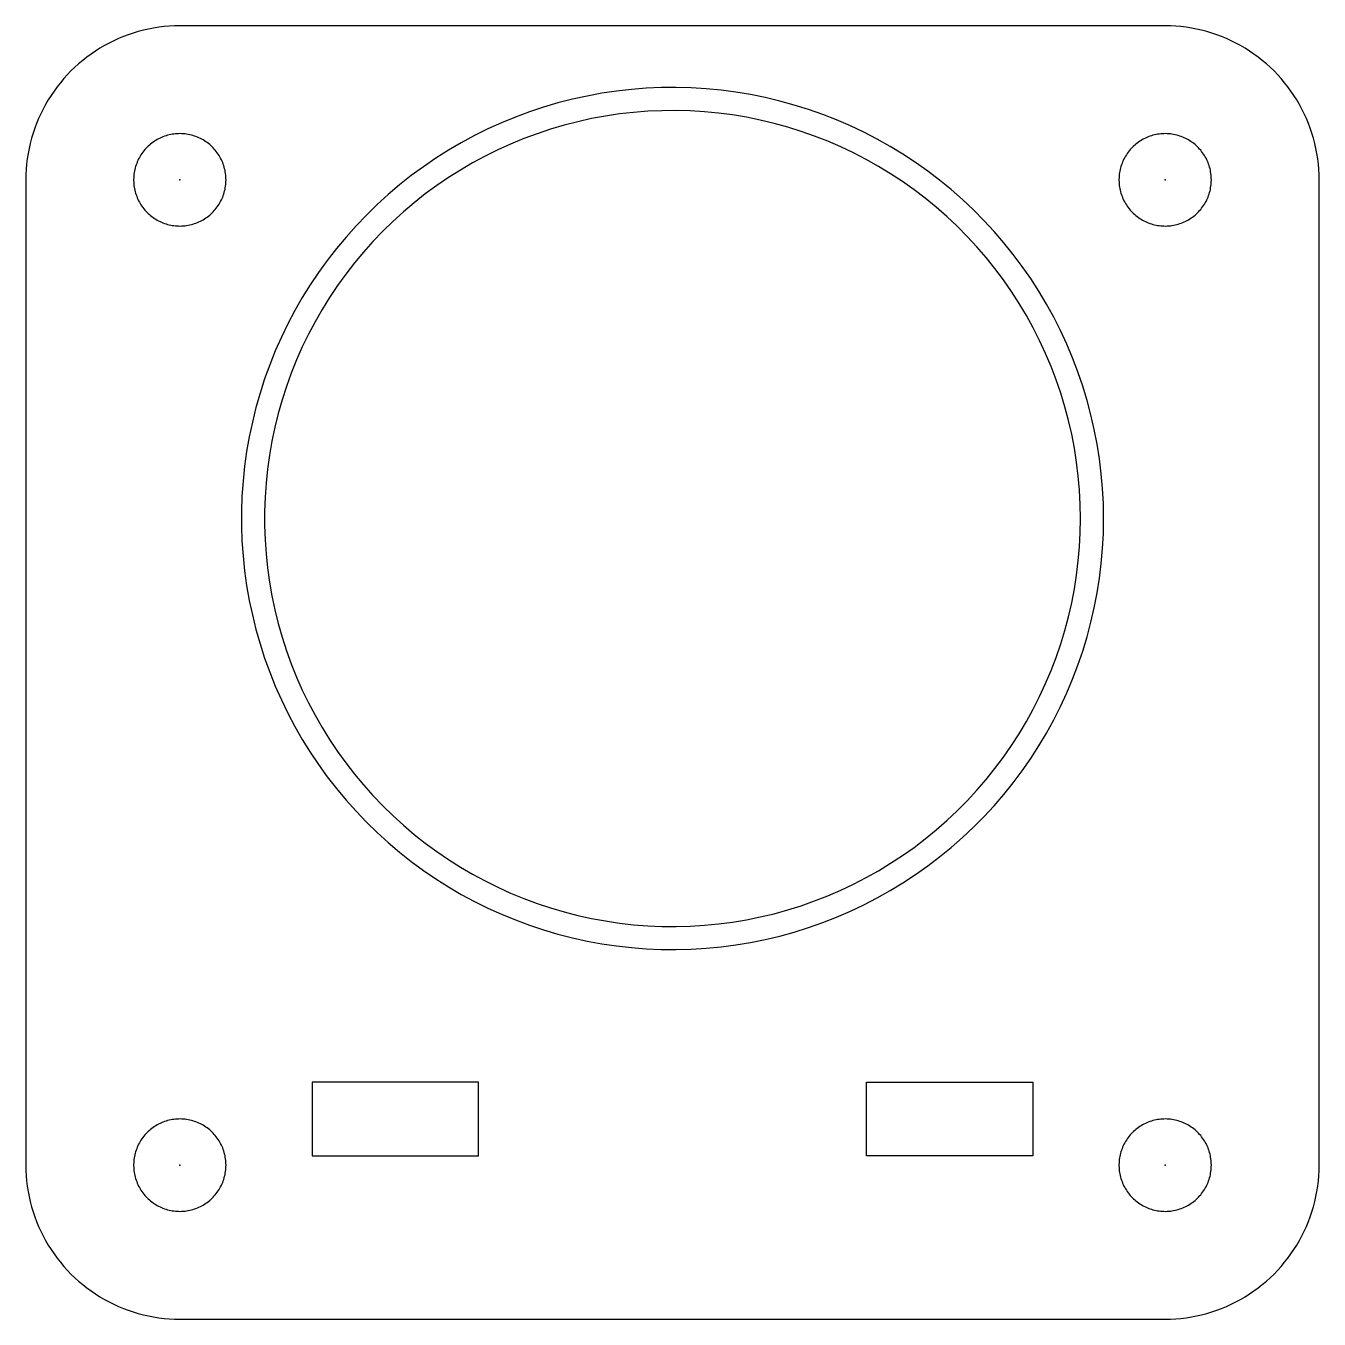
# Model space of a CAD drawing. Header units: millimetres. Extents: x -21 to 21, y 0 to 42.
import ezdxf

# ---------------------------------------------------------------- set-up
doc = ezdxf.new("R2010")
doc.units = ezdxf.units.MM
doc.layers.add('Default', color=1, linetype='Continuous', true_color=0xff0000)

msp = doc.modelspace()

# ---------------------------------------------------------------- linework, layer by layer
at = {"layer": 'Default'}
for p, q in [((-17.992, 41.586), (-18.147, 41.515)), ((-17.834, 41.651), (-17.992, 41.586)), ((-17.674, 41.711), (-17.834, 41.651)), ((-17.513, 41.766), (-17.674, 41.711)), ((-17.349, 41.815), (-17.513, 41.766)), ((-17.184, 41.858), (-17.349, 41.815)), ((-17.017, 41.895), (-17.184, 41.858)), ((-16.85, 41.927), (-17.017, 41.895)), ((-16.681, 41.953), (-16.85, 41.927)), ((-16.511, 41.974), (-16.681, 41.953)), ((-16.341, 41.988), (-16.511, 41.974)), ((-16.171, 41.997), (-16.341, 41.988)), ((-16, 42), (-16.171, 41.997)), ((16, 42), (-16, 42)), ((16.171, 41.997), (16, 42)), ((16.341, 41.988), (16.171, 41.997)), ((16.511, 41.974), (16.341, 41.988)), ((16.681, 41.953), (16.511, 41.974)), ((16.85, 41.927), (16.681, 41.953)), ((17.017, 41.895), (16.85, 41.927)), ((17.184, 41.858), (17.017, 41.895)), ((17.349, 41.815), (17.184, 41.858)), ((17.513, 41.766), (17.349, 41.815)), ((17.674, 41.711), (17.513, 41.766)), ((17.834, 41.651), (17.674, 41.711)), ((17.992, 41.586), (17.834, 41.651)), ((18.147, 41.515), (17.992, 41.586)), ((-18.742, 41.181), (-18.883, 41.085)), ((-18.598, 41.272), (-18.742, 41.181)), ((-18.451, 41.358), (-18.598, 41.272)), ((-18.3, 41.439), (-18.451, 41.358)), ((-18.147, 41.515), (-18.3, 41.439)), ((18.3, 41.439), (18.147, 41.515)), ((18.451, 41.358), (18.3, 41.439)), ((18.598, 41.272), (18.451, 41.358)), ((18.742, 41.181), (18.598, 41.272)), ((18.883, 41.085), (18.742, 41.181)), ((-19.286, 40.769), (-19.413, 40.654)), ((-19.155, 40.879), (-19.286, 40.769)), ((-19.021, 40.984), (-19.155, 40.879)), ((-18.883, 41.085), (-19.021, 40.984)), ((19.021, 40.984), (18.883, 41.085)), ((19.155, 40.879), (19.021, 40.984)), ((19.286, 40.769), (19.155, 40.879)), ((19.413, 40.654), (19.286, 40.769)), ((-19.654, 40.413), (-19.769, 40.286)), ((-19.536, 40.536), (-19.654, 40.413)), ((-19.413, 40.654), (-19.536, 40.536)), ((19.536, 40.536), (19.413, 40.654)), ((19.654, 40.413), (19.536, 40.536)), ((19.769, 40.286), (19.654, 40.413)), ((-19.984, 40.021), (-20.085, 39.883)), ((-19.879, 40.155), (-19.984, 40.021)), ((-19.769, 40.286), (-19.879, 40.155)), ((-1.334, 39.936), (-1.817, 39.882)), ((-0.85, 39.974), (-1.334, 39.936)), ((-0.364, 39.995), (-0.85, 39.974)), ((0.121, 39.999), (-0.364, 39.995)), ((0.607, 39.987), (0.121, 39.999)), ((1.092, 39.957), (0.607, 39.987)), ((1.576, 39.911), (1.092, 39.957)), ((2.058, 39.848), (1.576, 39.911)), ((19.879, 40.155), (19.769, 40.286)), ((19.984, 40.021), (19.879, 40.155)), ((20.085, 39.883), (19.984, 40.021)), ((-20.272, 39.598), (-20.358, 39.451)), ((-20.181, 39.742), (-20.272, 39.598)), ((-20.085, 39.883), (-20.181, 39.742)), ((-3.721, 39.496), (-4.187, 39.359)), ((-3.251, 39.617), (-3.721, 39.496)), ((-2.776, 39.722), (-3.251, 39.617)), ((-2.298, 39.81), (-2.776, 39.722)), ((-1.817, 39.882), (-2.298, 39.81)), ((2.537, 39.768), (2.058, 39.848)), ((3.014, 39.672), (2.537, 39.768)), ((3.486, 39.559), (3.014, 39.672)), ((3.955, 39.43), (3.486, 39.559)), ((20.181, 39.742), (20.085, 39.883)), ((20.272, 39.598), (20.181, 39.742)), ((20.358, 39.451), (20.272, 39.598)), ((-20.515, 39.147), (-20.586, 38.992)), ((-20.439, 39.3), (-20.515, 39.147)), ((-20.358, 39.451), (-20.439, 39.3)), ((-4.648, 39.206), (-5.104, 39.036)), ((-4.187, 39.359), (-4.648, 39.206)), ((-2.175, 39.07), (-2.627, 38.987)), ((-1.72, 39.138), (-2.175, 39.07)), ((-1.263, 39.19), (-1.72, 39.138)), ((-0.804, 39.226), (-1.263, 39.19)), ((-0.345, 39.246), (-0.804, 39.226)), ((0.115, 39.25), (-0.345, 39.246)), ((0.575, 39.238), (0.115, 39.25)), ((1.034, 39.21), (0.575, 39.238)), ((1.492, 39.166), (1.034, 39.21)), ((1.948, 39.106), (1.492, 39.166)), ((2.401, 39.031), (1.948, 39.106)), ((4.419, 39.284), (3.955, 39.43)), ((4.877, 39.123), (4.419, 39.284)), ((5.329, 38.946), (4.877, 39.123)), ((20.439, 39.3), (20.358, 39.451)), ((20.515, 39.147), (20.439, 39.3)), ((20.586, 38.992), (20.515, 39.147)), ((-20.711, 38.674), (-20.766, 38.513)), ((-20.651, 38.834), (-20.711, 38.674)), ((-20.586, 38.992), (-20.651, 38.834)), ((-5.996, 38.651), (-6.432, 38.435)), ((-5.553, 38.851), (-5.996, 38.651)), ((-5.104, 39.036), (-5.553, 38.851)), ((-3.963, 38.643), (-4.399, 38.498)), ((-3.522, 38.773), (-3.963, 38.643)), ((-3.076, 38.888), (-3.522, 38.773)), ((-2.627, 38.987), (-3.076, 38.888)), ((2.852, 38.939), (2.401, 39.031)), ((3.3, 38.833), (2.852, 38.939)), ((3.743, 38.71), (3.3, 38.833)), ((4.182, 38.573), (3.743, 38.71)), ((5.776, 38.753), (5.329, 38.946)), ((6.215, 38.545), (5.776, 38.753)), ((20.651, 38.834), (20.586, 38.992)), ((20.711, 38.674), (20.651, 38.834)), ((20.766, 38.513), (20.711, 38.674)), ((-20.815, 38.349), (-20.858, 38.184)), ((-20.766, 38.513), (-20.815, 38.349)), ((-16.867, 38.224), (-16.909, 38.193)), ((-16.824, 38.253), (-16.867, 38.224)), ((-16.78, 38.281), (-16.824, 38.253)), ((-16.735, 38.308), (-16.78, 38.281)), ((-16.689, 38.332), (-16.735, 38.308)), ((-16.642, 38.355), (-16.689, 38.332)), ((-16.595, 38.377), (-16.642, 38.355)), ((-16.547, 38.397), (-16.595, 38.377)), ((-16.498, 38.415), (-16.547, 38.397)), ((-16.449, 38.431), (-16.498, 38.415)), ((-16.399, 38.446), (-16.449, 38.431)), ((-16.348, 38.459), (-16.399, 38.446)), ((-16.297, 38.47), (-16.348, 38.459)), ((-16.246, 38.48), (-16.297, 38.47)), ((-16.195, 38.487), (-16.246, 38.48)), ((-16.143, 38.493), (-16.195, 38.487)), ((-16.091, 38.497), (-16.143, 38.493)), ((-16.039, 38.499), (-16.091, 38.497)), ((-15.987, 38.5), (-16.039, 38.499)), ((-15.935, 38.499), (-15.987, 38.5)), ((-15.883, 38.495), (-15.935, 38.499)), ((-15.831, 38.49), (-15.883, 38.495)), ((-15.78, 38.484), (-15.831, 38.49)), ((-15.728, 38.475), (-15.78, 38.484)), ((-15.677, 38.465), (-15.728, 38.475)), ((-15.626, 38.453), (-15.677, 38.465)), ((-15.576, 38.439), (-15.626, 38.453)), ((-15.527, 38.423), (-15.576, 38.439)), ((-15.477, 38.406), (-15.527, 38.423)), ((-15.429, 38.387), (-15.477, 38.406)), ((-15.381, 38.366), (-15.429, 38.387)), ((-15.334, 38.344), (-15.381, 38.366)), ((-15.288, 38.32), (-15.334, 38.344)), ((-15.242, 38.295), (-15.288, 38.32)), ((-15.198, 38.268), (-15.242, 38.295)), ((-15.155, 38.239), (-15.198, 38.268)), ((-15.112, 38.209), (-15.155, 38.239)), ((-6.432, 38.435), (-6.859, 38.205)), ((-4.831, 38.338), (-5.256, 38.163)), ((-4.399, 38.498), (-4.831, 38.338)), ((4.616, 38.42), (4.182, 38.573)), ((5.044, 38.252), (4.616, 38.42)), ((5.466, 38.07), (5.044, 38.252)), ((6.646, 38.322), (6.215, 38.545)), ((7.07, 38.084), (6.646, 38.322)), ((15.133, 38.224), (15.091, 38.193)), ((15.176, 38.253), (15.133, 38.224)), ((15.22, 38.281), (15.176, 38.253)), ((15.265, 38.308), (15.22, 38.281)), ((15.311, 38.332), (15.265, 38.308)), ((15.358, 38.355), (15.311, 38.332)), ((15.405, 38.377), (15.358, 38.355)), ((15.453, 38.397), (15.405, 38.377)), ((15.502, 38.415), (15.453, 38.397)), ((15.551, 38.431), (15.502, 38.415)), ((15.601, 38.446), (15.551, 38.431)), ((15.652, 38.459), (15.601, 38.446)), ((15.703, 38.47), (15.652, 38.459)), ((15.754, 38.48), (15.703, 38.47)), ((15.805, 38.487), (15.754, 38.48)), ((15.857, 38.493), (15.805, 38.487)), ((15.909, 38.497), (15.857, 38.493)), ((15.961, 38.499), (15.909, 38.497)), ((16.013, 38.5), (15.961, 38.499)), ((16.065, 38.499), (16.013, 38.5)), ((16.117, 38.495), (16.065, 38.499)), ((16.169, 38.49), (16.117, 38.495)), ((16.22, 38.484), (16.169, 38.49)), ((16.272, 38.475), (16.22, 38.484)), ((16.323, 38.465), (16.272, 38.475)), ((16.374, 38.453), (16.323, 38.465)), ((16.424, 38.439), (16.374, 38.453)), ((16.473, 38.423), (16.424, 38.439)), ((16.523, 38.406), (16.473, 38.423)), ((16.571, 38.387), (16.523, 38.406)), ((16.619, 38.366), (16.571, 38.387)), ((16.666, 38.344), (16.619, 38.366)), ((16.712, 38.32), (16.666, 38.344)), ((16.758, 38.295), (16.712, 38.32)), ((16.802, 38.268), (16.758, 38.295)), ((16.845, 38.239), (16.802, 38.268)), ((16.888, 38.209), (16.845, 38.239)), ((20.815, 38.349), (20.766, 38.513)), ((20.858, 38.184), (20.815, 38.349)), ((-20.927, 37.85), (-20.953, 37.681)), ((-20.895, 38.017), (-20.927, 37.85)), ((-20.858, 38.184), (-20.895, 38.017)), ((-17.261, 37.813), (-17.288, 37.769)), ((-17.232, 37.856), (-17.261, 37.813)), ((-17.201, 37.898), (-17.232, 37.856)), ((-17.169, 37.94), (-17.201, 37.898)), ((-17.136, 37.98), (-17.169, 37.94)), ((-17.101, 38.018), (-17.136, 37.98)), ((-17.065, 38.056), (-17.101, 38.018)), ((-17.028, 38.092), (-17.065, 38.056)), ((-16.989, 38.127), (-17.028, 38.092)), ((-16.95, 38.161), (-16.989, 38.127)), ((-16.909, 38.193), (-16.95, 38.161)), ((-15.071, 38.177), (-15.112, 38.209)), ((-15.03, 38.144), (-15.071, 38.177)), ((-14.991, 38.11), (-15.03, 38.144)), ((-14.953, 38.074), (-14.991, 38.11)), ((-14.917, 38.037), (-14.953, 38.074)), ((-14.881, 37.999), (-14.917, 38.037)), ((-14.847, 37.96), (-14.881, 37.999)), ((-14.815, 37.919), (-14.847, 37.96)), ((-14.783, 37.877), (-14.815, 37.919)), ((-14.754, 37.835), (-14.783, 37.877)), ((-14.725, 37.791), (-14.754, 37.835)), ((-7.279, 37.959), (-7.689, 37.699)), ((-6.859, 38.205), (-7.279, 37.959)), ((-5.675, 37.973), (-6.087, 37.769)), ((-5.256, 38.163), (-5.675, 37.973)), ((5.882, 37.873), (5.466, 38.07)), ((6.29, 37.662), (5.882, 37.873)), ((7.485, 37.831), (7.07, 38.084)), ((7.891, 37.564), (7.485, 37.831)), ((14.739, 37.813), (14.712, 37.769)), ((14.768, 37.856), (14.739, 37.813)), ((14.799, 37.898), (14.768, 37.856)), ((14.831, 37.94), (14.799, 37.898)), ((14.864, 37.98), (14.831, 37.94)), ((14.899, 38.018), (14.864, 37.98)), ((14.935, 38.056), (14.899, 38.018)), ((14.972, 38.092), (14.935, 38.056)), ((15.011, 38.127), (14.972, 38.092)), ((15.05, 38.161), (15.011, 38.127)), ((15.091, 38.193), (15.05, 38.161)), ((16.929, 38.177), (16.888, 38.209)), ((16.97, 38.144), (16.929, 38.177)), ((17.009, 38.11), (16.97, 38.144)), ((17.047, 38.074), (17.009, 38.11)), ((17.083, 38.037), (17.047, 38.074)), ((17.119, 37.999), (17.083, 38.037)), ((17.153, 37.96), (17.119, 37.999)), ((17.185, 37.919), (17.153, 37.96)), ((17.217, 37.877), (17.185, 37.919)), ((17.246, 37.835), (17.217, 37.877)), ((17.275, 37.791), (17.246, 37.835)), ((20.895, 38.017), (20.858, 38.184)), ((20.927, 37.85), (20.895, 38.017)), ((20.953, 37.681), (20.927, 37.85)), ((-20.974, 37.511), (-20.988, 37.341)), ((-20.953, 37.681), (-20.974, 37.511)), ((-17.449, 37.386), (-17.462, 37.336)), ((-17.435, 37.436), (-17.449, 37.386)), ((-17.419, 37.486), (-17.435, 37.436)), ((-17.401, 37.535), (-17.419, 37.486)), ((-17.382, 37.583), (-17.401, 37.535)), ((-17.361, 37.631), (-17.382, 37.583)), ((-17.338, 37.678), (-17.361, 37.631)), ((-17.314, 37.724), (-17.338, 37.678)), ((-17.288, 37.769), (-17.314, 37.724)), ((-14.699, 37.746), (-14.725, 37.791)), ((-14.674, 37.701), (-14.699, 37.746)), ((-14.65, 37.654), (-14.674, 37.701)), ((-14.628, 37.607), (-14.65, 37.654)), ((-14.608, 37.559), (-14.628, 37.607)), ((-14.589, 37.51), (-14.608, 37.559)), ((-14.573, 37.461), (-14.589, 37.51)), ((-14.557, 37.411), (-14.573, 37.461)), ((-14.544, 37.361), (-14.557, 37.411)), ((-8.091, 37.425), (-8.482, 37.138)), ((-7.689, 37.699), (-8.091, 37.425)), ((-6.492, 37.551), (-6.889, 37.318)), ((-6.087, 37.769), (-6.492, 37.551)), ((6.691, 37.436), (6.29, 37.662)), ((7.084, 37.197), (6.691, 37.436)), ((8.288, 37.283), (7.891, 37.564)), ((14.551, 37.386), (14.538, 37.336)), ((14.565, 37.436), (14.551, 37.386)), ((14.581, 37.486), (14.565, 37.436)), ((14.599, 37.535), (14.581, 37.486)), ((14.618, 37.583), (14.599, 37.535)), ((14.639, 37.631), (14.618, 37.583)), ((14.662, 37.678), (14.639, 37.631)), ((14.686, 37.724), (14.662, 37.678)), ((14.712, 37.769), (14.686, 37.724)), ((17.301, 37.746), (17.275, 37.791)), ((17.326, 37.701), (17.301, 37.746)), ((17.35, 37.654), (17.326, 37.701)), ((17.372, 37.607), (17.35, 37.654)), ((17.392, 37.559), (17.372, 37.607)), ((17.411, 37.51), (17.392, 37.559)), ((17.427, 37.461), (17.411, 37.51)), ((17.443, 37.411), (17.427, 37.461)), ((17.456, 37.361), (17.443, 37.411)), ((20.974, 37.511), (20.953, 37.681)), ((20.988, 37.341), (20.974, 37.511)), ((-20.997, 37.171), (-21, 37)), ((-21, 37), (-21, 5)), ((-20.988, 37.341), (-20.997, 37.171)), ((-17.498, 37.078), (-17.5, 37.026)), ((-17.5, 37.026), (-17.5, 36.974)), ((-17.5, 36.974), (-17.498, 36.922)), ((-17.494, 37.13), (-17.498, 37.078)), ((-17.489, 37.182), (-17.494, 37.13)), ((-17.482, 37.233), (-17.489, 37.182)), ((-17.473, 37.285), (-17.482, 37.233)), ((-17.462, 37.336), (-17.473, 37.285)), ((-14.532, 37.31), (-14.544, 37.361)), ((-14.523, 37.259), (-14.532, 37.31)), ((-14.514, 37.208), (-14.523, 37.259)), ((-14.508, 37.156), (-14.514, 37.208)), ((-14.504, 37.104), (-14.508, 37.156)), ((-14.501, 37.052), (-14.504, 37.104)), ((-14.5, 37), (-14.501, 37.052)), ((-14.501, 36.948), (-14.5, 37)), ((-8.482, 37.138), (-8.864, 36.837)), ((-7.277, 37.073), (-7.657, 36.813)), ((-6.889, 37.318), (-7.277, 37.073)), ((7.469, 36.945), (7.084, 37.197)), ((8.674, 36.989), (8.288, 37.283)), ((9.051, 36.681), (8.674, 36.989)), ((14.502, 37.078), (14.5, 37.026)), ((14.5, 37.026), (14.5, 36.974)), ((14.5, 36.974), (14.502, 36.922)), ((14.506, 37.13), (14.502, 37.078)), ((14.511, 37.182), (14.506, 37.13)), ((14.518, 37.233), (14.511, 37.182)), ((14.527, 37.285), (14.518, 37.233)), ((14.538, 37.336), (14.527, 37.285)), ((17.468, 37.31), (17.456, 37.361)), ((17.477, 37.259), (17.468, 37.31)), ((17.486, 37.208), (17.477, 37.259)), ((17.492, 37.156), (17.486, 37.208)), ((17.496, 37.104), (17.492, 37.156)), ((17.499, 37.052), (17.496, 37.104)), ((17.5, 37), (17.499, 37.052)), ((17.499, 36.948), (17.5, 37)), ((20.997, 37.171), (20.988, 37.341)), ((21, 37), (20.997, 37.171)), ((21, 5), (21, 37)), ((-17.498, 36.922), (-17.494, 36.87)), ((-17.494, 36.87), (-17.489, 36.818)), ((-17.489, 36.818), (-17.482, 36.767)), ((-17.482, 36.767), (-17.473, 36.715)), ((-17.473, 36.715), (-17.462, 36.664)), ((-17.462, 36.664), (-17.449, 36.614)), ((-17.449, 36.614), (-17.435, 36.564)), ((-17.435, 36.564), (-17.419, 36.514)), ((-14.573, 36.539), (-14.557, 36.589)), ((-14.557, 36.589), (-14.544, 36.639)), ((-14.544, 36.639), (-14.532, 36.69)), ((-14.532, 36.69), (-14.523, 36.741)), ((-14.523, 36.741), (-14.514, 36.792)), ((-14.514, 36.792), (-14.508, 36.844)), ((-14.508, 36.844), (-14.504, 36.896)), ((-14.504, 36.896), (-14.501, 36.948)), ((-8.864, 36.837), (-9.235, 36.522)), ((-8.028, 36.541), (-8.389, 36.256)), ((-7.657, 36.813), (-8.028, 36.541)), ((7.844, 36.679), (7.469, 36.945)), ((8.21, 36.4), (7.844, 36.679)), ((9.416, 36.361), (9.051, 36.681)), ((14.502, 36.922), (14.506, 36.87)), ((14.506, 36.87), (14.511, 36.818)), ((14.511, 36.818), (14.518, 36.767)), ((14.518, 36.767), (14.527, 36.715)), ((14.527, 36.715), (14.538, 36.664)), ((14.538, 36.664), (14.551, 36.614)), ((14.551, 36.614), (14.565, 36.564)), ((14.565, 36.564), (14.581, 36.514)), ((17.427, 36.539), (17.443, 36.589)), ((17.443, 36.589), (17.456, 36.639)), ((17.456, 36.639), (17.468, 36.69)), ((17.468, 36.69), (17.477, 36.741)), ((17.477, 36.741), (17.486, 36.792)), ((17.486, 36.792), (17.492, 36.844)), ((17.492, 36.844), (17.496, 36.896)), ((17.496, 36.896), (17.499, 36.948)), ((-17.419, 36.514), (-17.401, 36.465)), ((-17.401, 36.465), (-17.382, 36.417)), ((-17.382, 36.417), (-17.361, 36.369)), ((-17.361, 36.369), (-17.338, 36.322)), ((-17.338, 36.322), (-17.314, 36.276)), ((-17.314, 36.276), (-17.288, 36.231)), ((-17.288, 36.231), (-17.261, 36.187)), ((-17.261, 36.187), (-17.232, 36.144)), ((-17.232, 36.144), (-17.201, 36.102)), ((-14.815, 36.081), (-14.783, 36.123)), ((-14.783, 36.123), (-14.754, 36.165)), ((-14.754, 36.165), (-14.725, 36.209)), ((-14.725, 36.209), (-14.699, 36.254)), ((-14.699, 36.254), (-14.674, 36.299)), ((-14.674, 36.299), (-14.65, 36.346)), ((-14.65, 36.346), (-14.628, 36.393)), ((-14.628, 36.393), (-14.608, 36.441)), ((-14.608, 36.441), (-14.589, 36.49)), ((-14.589, 36.49), (-14.573, 36.539)), ((-9.594, 36.196), (-9.942, 35.856)), ((-9.235, 36.522), (-9.594, 36.196)), ((-8.389, 36.256), (-8.74, 35.959)), ((8.566, 36.109), (8.21, 36.4)), ((9.77, 36.028), (9.416, 36.361)), ((14.581, 36.514), (14.599, 36.465)), ((14.599, 36.465), (14.618, 36.417)), ((14.618, 36.417), (14.639, 36.369)), ((14.639, 36.369), (14.662, 36.322)), ((14.662, 36.322), (14.686, 36.276)), ((14.686, 36.276), (14.712, 36.231)), ((14.712, 36.231), (14.739, 36.187)), ((14.739, 36.187), (14.768, 36.144)), ((14.768, 36.144), (14.799, 36.102)), ((17.185, 36.081), (17.217, 36.123)), ((17.217, 36.123), (17.246, 36.165)), ((17.246, 36.165), (17.275, 36.209)), ((17.275, 36.209), (17.301, 36.254)), ((17.301, 36.254), (17.326, 36.299)), ((17.326, 36.299), (17.35, 36.346)), ((17.35, 36.346), (17.372, 36.393)), ((17.372, 36.393), (17.392, 36.441)), ((17.392, 36.441), (17.411, 36.49)), ((17.411, 36.49), (17.427, 36.539)), ((-17.201, 36.102), (-17.169, 36.06)), ((-17.169, 36.06), (-17.136, 36.02)), ((-17.136, 36.02), (-17.101, 35.982)), ((-17.101, 35.982), (-17.065, 35.944)), ((-17.065, 35.944), (-17.028, 35.908)), ((-17.028, 35.908), (-16.989, 35.873)), ((-16.989, 35.873), (-16.95, 35.839)), ((-16.95, 35.839), (-16.909, 35.807)), ((-16.909, 35.807), (-16.867, 35.776)), ((-16.867, 35.776), (-16.824, 35.747)), ((-16.824, 35.747), (-16.78, 35.719)), ((-16.78, 35.719), (-16.735, 35.692)), ((-15.288, 35.68), (-15.242, 35.705)), ((-15.242, 35.705), (-15.198, 35.732)), ((-15.198, 35.732), (-15.155, 35.761)), ((-15.155, 35.761), (-15.112, 35.791)), ((-15.112, 35.791), (-15.071, 35.823)), ((-15.071, 35.823), (-15.03, 35.856)), ((-15.03, 35.856), (-14.991, 35.89)), ((-14.991, 35.89), (-14.953, 35.926)), ((-14.953, 35.926), (-14.917, 35.963)), ((-14.917, 35.963), (-14.881, 36.001)), ((-14.881, 36.001), (-14.847, 36.04)), ((-14.847, 36.04), (-14.815, 36.081)), ((-9.942, 35.856), (-10.278, 35.505)), ((-8.74, 35.959), (-9.08, 35.649)), ((8.911, 35.806), (8.566, 36.109)), ((9.246, 35.49), (8.911, 35.806)), ((10.112, 35.682), (9.77, 36.028)), ((14.799, 36.102), (14.831, 36.06)), ((14.831, 36.06), (14.864, 36.02)), ((14.864, 36.02), (14.899, 35.982)), ((14.899, 35.982), (14.935, 35.944)), ((14.935, 35.944), (14.972, 35.908)), ((14.972, 35.908), (15.011, 35.873)), ((15.011, 35.873), (15.05, 35.839)), ((15.05, 35.839), (15.091, 35.807)), ((15.091, 35.807), (15.133, 35.776)), ((15.133, 35.776), (15.176, 35.747)), ((15.176, 35.747), (15.22, 35.719)), ((15.22, 35.719), (15.265, 35.692)), ((16.712, 35.68), (16.758, 35.705)), ((16.758, 35.705), (16.802, 35.732)), ((16.802, 35.732), (16.845, 35.761)), ((16.845, 35.761), (16.888, 35.791)), ((16.888, 35.791), (16.929, 35.823)), ((16.929, 35.823), (16.97, 35.856)), ((16.97, 35.856), (17.009, 35.89)), ((17.009, 35.89), (17.047, 35.926)), ((17.047, 35.926), (17.083, 35.963)), ((17.083, 35.963), (17.119, 36.001)), ((17.119, 36.001), (17.153, 36.04)), ((17.153, 36.04), (17.185, 36.081)), ((-16.735, 35.692), (-16.689, 35.668)), ((-16.689, 35.668), (-16.642, 35.645)), ((-16.642, 35.645), (-16.595, 35.623)), ((-16.595, 35.623), (-16.547, 35.603)), ((-16.547, 35.603), (-16.498, 35.585)), ((-16.498, 35.585), (-16.449, 35.569)), ((-16.449, 35.569), (-16.399, 35.554)), ((-16.399, 35.554), (-16.348, 35.541)), ((-16.348, 35.541), (-16.297, 35.53)), ((-16.297, 35.53), (-16.246, 35.52)), ((-16.246, 35.52), (-16.195, 35.513)), ((-16.195, 35.513), (-16.143, 35.507)), ((-16.143, 35.507), (-16.091, 35.503)), ((-16.091, 35.503), (-16.039, 35.501)), ((-16.039, 35.501), (-15.987, 35.5)), ((-15.987, 35.5), (-15.935, 35.501)), ((-15.935, 35.501), (-15.883, 35.505)), ((-15.883, 35.505), (-15.831, 35.51)), ((-15.831, 35.51), (-15.78, 35.516)), ((-15.78, 35.516), (-15.728, 35.525)), ((-15.728, 35.525), (-15.677, 35.535)), ((-15.677, 35.535), (-15.626, 35.547)), ((-15.626, 35.547), (-15.576, 35.561)), ((-15.576, 35.561), (-15.527, 35.577)), ((-15.527, 35.577), (-15.477, 35.594)), ((-15.477, 35.594), (-15.429, 35.613)), ((-15.429, 35.613), (-15.381, 35.634)), ((-15.381, 35.634), (-15.334, 35.656)), ((-15.334, 35.656), (-15.288, 35.68)), ((-10.278, 35.505), (-10.602, 35.143)), ((-9.41, 35.328), (-9.728, 34.996)), ((-9.08, 35.649), (-9.41, 35.328)), ((9.57, 35.164), (9.246, 35.49)), ((10.442, 35.326), (10.112, 35.682)), ((10.759, 34.958), (10.442, 35.326)), ((15.265, 35.692), (15.311, 35.668)), ((15.311, 35.668), (15.358, 35.645)), ((15.358, 35.645), (15.405, 35.623)), ((15.405, 35.623), (15.453, 35.603)), ((15.453, 35.603), (15.502, 35.585)), ((15.502, 35.585), (15.551, 35.569)), ((15.551, 35.569), (15.601, 35.554)), ((15.601, 35.554), (15.652, 35.541)), ((15.652, 35.541), (15.703, 35.53)), ((15.703, 35.53), (15.754, 35.52)), ((15.754, 35.52), (15.805, 35.513)), ((15.805, 35.513), (15.857, 35.507)), ((15.857, 35.507), (15.909, 35.503)), ((15.909, 35.503), (15.961, 35.501)), ((15.961, 35.501), (16.013, 35.5)), ((16.013, 35.5), (16.065, 35.501)), ((16.065, 35.501), (16.117, 35.505)), ((16.117, 35.505), (16.169, 35.51)), ((16.169, 35.51), (16.22, 35.516)), ((16.22, 35.516), (16.272, 35.525)), ((16.272, 35.525), (16.323, 35.535)), ((16.323, 35.535), (16.374, 35.547)), ((16.374, 35.547), (16.424, 35.561)), ((16.424, 35.561), (16.473, 35.577)), ((16.473, 35.577), (16.523, 35.594)), ((16.523, 35.594), (16.571, 35.613)), ((16.571, 35.613), (16.619, 35.634)), ((16.619, 35.634), (16.666, 35.656)), ((16.666, 35.656), (16.712, 35.68)), ((-10.602, 35.143), (-10.913, 34.77)), ((-9.728, 34.996), (-10.034, 34.653)), ((9.882, 34.826), (9.57, 35.164)), ((11.064, 34.579), (10.759, 34.958)), ((-10.913, 34.77), (-11.211, 34.385)), ((-10.034, 34.653), (-10.328, 34.3)), ((10.183, 34.478), (9.882, 34.826)), ((10.471, 34.119), (10.183, 34.478)), ((11.355, 34.19), (11.064, 34.579)), ((-11.211, 34.385), (-11.495, 33.991)), ((-10.328, 34.3), (-10.61, 33.936)), ((10.746, 33.751), (10.471, 34.119)), ((11.632, 33.791), (11.355, 34.19)), ((-11.495, 33.991), (-11.766, 33.588)), ((-10.61, 33.936), (-10.879, 33.563)), ((11.009, 33.373), (10.746, 33.751)), ((11.896, 33.382), (11.632, 33.791)), ((-11.766, 33.588), (-12.022, 33.175)), ((-11.135, 33.181), (-11.378, 32.79)), ((-10.879, 33.563), (-11.135, 33.181)), ((11.258, 32.987), (11.009, 33.373)), ((12.145, 32.965), (11.896, 33.382)), ((-12.022, 33.175), (-12.264, 32.753)), ((-11.378, 32.79), (-11.607, 32.391)), ((11.494, 32.592), (11.258, 32.987)), ((12.379, 32.539), (12.145, 32.965)), ((-12.264, 32.753), (-12.491, 32.323)), ((-11.607, 32.391), (-11.821, 31.985)), ((11.716, 32.189), (11.494, 32.592)), ((12.598, 32.106), (12.379, 32.539)), ((-12.491, 32.323), (-12.703, 31.886)), ((-11.821, 31.985), (-12.022, 31.571)), ((11.924, 31.779), (11.716, 32.189)), ((12.803, 31.665), (12.598, 32.106)), ((-12.703, 31.886), (-12.899, 31.442)), ((-12.022, 31.571), (-12.208, 31.15)), ((12.117, 31.361), (11.924, 31.779)), ((12.992, 31.217), (12.803, 31.665)), ((-12.899, 31.442), (-13.08, 30.991)), ((-12.208, 31.15), (-12.38, 30.723)), ((12.296, 30.937), (12.117, 31.361)), ((13.165, 30.763), (12.992, 31.217)), ((-13.08, 30.991), (-13.246, 30.534)), ((-12.38, 30.723), (-12.536, 30.291)), ((12.46, 30.508), (12.296, 30.937)), ((13.322, 30.303), (13.165, 30.763)), ((-13.246, 30.534), (-13.395, 30.071)), ((-12.536, 30.291), (-12.677, 29.853)), ((12.609, 30.073), (12.46, 30.508)), ((13.464, 29.838), (13.322, 30.303)), ((-13.395, 30.071), (-13.528, 29.604)), ((-12.677, 29.853), (-12.803, 29.411)), ((12.742, 29.633), (12.609, 30.073)), ((13.589, 29.369), (13.464, 29.838)), ((-13.528, 29.604), (-13.645, 29.132)), ((-12.803, 29.411), (-12.914, 28.964)), ((12.861, 29.188), (12.742, 29.633)), ((-13.645, 29.132), (-13.746, 28.657)), ((12.964, 28.74), (12.861, 29.188)), ((13.697, 28.895), (13.589, 29.369)), ((-13.746, 28.657), (-13.83, 28.178)), ((-12.914, 28.964), (-13.009, 28.514)), ((13.051, 28.288), (12.964, 28.74)), ((13.79, 28.418), (13.697, 28.895)), ((-13.83, 28.178), (-13.897, 27.697)), ((-13.009, 28.514), (-13.089, 28.061)), ((13.122, 27.834), (13.051, 28.288)), ((13.865, 27.938), (13.79, 28.418)), ((-13.089, 28.061), (-13.152, 27.606)), ((13.178, 27.377), (13.122, 27.834)), ((13.924, 27.455), (13.865, 27.938)), ((-13.897, 27.697), (-13.947, 27.213)), ((-13.152, 27.606), (-13.2, 27.148)), ((13.218, 26.919), (13.178, 27.377)), ((13.966, 26.971), (13.924, 27.455)), ((-13.947, 27.213), (-13.981, 26.729)), ((-13.2, 27.148), (-13.232, 26.69)), ((13.242, 26.46), (13.218, 26.919)), ((13.992, 26.486), (13.966, 26.971)), ((-13.981, 26.729), (-13.998, 26.243)), ((-13.232, 26.69), (-13.248, 26.23)), ((14, 26), (13.992, 26.486)), ((-13.998, 26.243), (-13.998, 25.757)), ((-13.248, 26.23), (-13.248, 25.77)), ((13.25, 26), (13.242, 26.46)), ((-13.998, 25.757), (-13.981, 25.271)), ((-13.248, 25.77), (-13.232, 25.31)), ((13.242, 25.54), (13.25, 26)), ((13.992, 25.514), (14, 26)), ((-13.981, 25.271), (-13.947, 24.787)), ((-13.232, 25.31), (-13.2, 24.852)), ((13.218, 25.081), (13.242, 25.54)), ((13.966, 25.029), (13.992, 25.514)), ((-13.947, 24.787), (-13.897, 24.303)), ((-13.2, 24.852), (-13.152, 24.394)), ((13.178, 24.623), (13.218, 25.081)), ((13.924, 24.545), (13.966, 25.029)), ((-13.152, 24.394), (-13.089, 23.939)), ((13.122, 24.166), (13.178, 24.623)), ((13.865, 24.062), (13.924, 24.545)), ((-13.897, 24.303), (-13.83, 23.822)), ((13.051, 23.712), (13.122, 24.166)), ((13.79, 23.582), (13.865, 24.062)), ((-13.83, 23.822), (-13.746, 23.343)), ((-13.089, 23.939), (-13.009, 23.486)), ((12.964, 23.26), (13.051, 23.712)), ((13.697, 23.105), (13.79, 23.582)), ((-13.746, 23.343), (-13.645, 22.868)), ((-13.009, 23.486), (-12.914, 23.036)), ((12.861, 22.812), (12.964, 23.26)), ((13.589, 22.631), (13.697, 23.105)), ((-13.645, 22.868), (-13.528, 22.396)), ((-12.914, 23.036), (-12.803, 22.589)), ((12.742, 22.367), (12.861, 22.812)), ((-13.528, 22.396), (-13.395, 21.929)), ((-12.803, 22.589), (-12.677, 22.147)), ((12.609, 21.927), (12.742, 22.367)), ((13.464, 22.162), (13.589, 22.631)), ((-13.395, 21.929), (-13.246, 21.466)), ((-12.677, 22.147), (-12.536, 21.709)), ((12.46, 21.492), (12.609, 21.927)), ((13.322, 21.697), (13.464, 22.162)), ((-13.246, 21.466), (-13.08, 21.009)), ((-12.536, 21.709), (-12.38, 21.277)), ((12.296, 21.063), (12.46, 21.492)), ((13.165, 21.237), (13.322, 21.697)), ((-13.08, 21.009), (-12.899, 20.558)), ((-12.38, 21.277), (-12.208, 20.85)), ((12.117, 20.639), (12.296, 21.063)), ((12.992, 20.783), (13.165, 21.237)), ((-12.208, 20.85), (-12.022, 20.429)), ((11.924, 20.221), (12.117, 20.639)), ((12.803, 20.335), (12.992, 20.783)), ((-12.899, 20.558), (-12.703, 20.114)), ((-12.022, 20.429), (-11.821, 20.015)), ((11.716, 19.811), (11.924, 20.221)), ((12.598, 19.894), (12.803, 20.335)), ((-12.703, 20.114), (-12.491, 19.677)), ((-11.821, 20.015), (-11.607, 19.609)), ((11.494, 19.408), (11.716, 19.811)), ((12.379, 19.461), (12.598, 19.894)), ((-12.491, 19.677), (-12.264, 19.247)), ((-11.607, 19.609), (-11.378, 19.21)), ((11.258, 19.013), (11.494, 19.408)), ((12.145, 19.035), (12.379, 19.461)), ((-12.264, 19.247), (-12.022, 18.825)), ((-11.378, 19.21), (-11.135, 18.819)), ((11.009, 18.627), (11.258, 19.013)), ((11.896, 18.618), (12.145, 19.035)), ((-12.022, 18.825), (-11.766, 18.412)), ((-11.135, 18.819), (-10.879, 18.437)), ((10.746, 18.249), (11.009, 18.627)), ((11.632, 18.209), (11.896, 18.618)), ((-11.766, 18.412), (-11.495, 18.009)), ((-10.879, 18.437), (-10.61, 18.064)), ((-10.61, 18.064), (-10.328, 17.7)), ((10.471, 17.881), (10.746, 18.249)), ((11.355, 17.81), (11.632, 18.209)), ((-11.495, 18.009), (-11.211, 17.615)), ((-10.328, 17.7), (-10.034, 17.347)), ((10.183, 17.522), (10.471, 17.881)), ((11.064, 17.421), (11.355, 17.81)), ((-11.211, 17.615), (-10.913, 17.23)), ((-10.913, 17.23), (-10.602, 16.857)), ((-10.034, 17.347), (-9.728, 17.004)), ((9.882, 17.174), (10.183, 17.522)), ((10.759, 17.042), (11.064, 17.421)), ((-10.602, 16.857), (-10.278, 16.495)), ((-9.728, 17.004), (-9.41, 16.672)), ((9.246, 16.51), (9.57, 16.836)), ((9.57, 16.836), (9.882, 17.174)), ((10.442, 16.674), (10.759, 17.042)), ((-10.278, 16.495), (-9.942, 16.144)), ((-9.41, 16.672), (-9.08, 16.351)), ((8.911, 16.194), (9.246, 16.51)), ((10.112, 16.318), (10.442, 16.674)), ((-9.942, 16.144), (-9.594, 15.804)), ((-9.08, 16.351), (-8.74, 16.041)), ((-8.74, 16.041), (-8.389, 15.744)), ((8.566, 15.891), (8.911, 16.194)), ((9.416, 15.639), (9.77, 15.972)), ((9.77, 15.972), (10.112, 16.318)), ((-9.594, 15.804), (-9.235, 15.478)), ((-8.389, 15.744), (-8.028, 15.459)), ((7.844, 15.321), (8.21, 15.6)), ((8.21, 15.6), (8.566, 15.891)), ((9.051, 15.319), (9.416, 15.639)), ((-9.235, 15.478), (-8.864, 15.163)), ((-8.864, 15.163), (-8.482, 14.862)), ((-8.028, 15.459), (-7.657, 15.187)), ((-7.657, 15.187), (-7.277, 14.927)), ((7.469, 15.055), (7.844, 15.321)), ((8.674, 15.011), (9.051, 15.319)), ((-8.482, 14.862), (-8.091, 14.575)), ((-7.277, 14.927), (-6.889, 14.682)), ((6.691, 14.564), (7.084, 14.803)), ((7.084, 14.803), (7.469, 15.055)), ((7.891, 14.436), (8.288, 14.717)), ((8.288, 14.717), (8.674, 15.011)), ((-8.091, 14.575), (-7.689, 14.301)), ((-7.689, 14.301), (-7.279, 14.041)), ((-6.889, 14.682), (-6.492, 14.449)), ((-6.492, 14.449), (-6.087, 14.231)), ((5.882, 14.127), (6.29, 14.338)), ((6.29, 14.338), (6.691, 14.564)), ((7.485, 14.169), (7.891, 14.436)), ((-7.279, 14.041), (-6.859, 13.795)), ((-6.087, 14.231), (-5.675, 14.027)), ((-5.675, 14.027), (-5.256, 13.837)), ((5.044, 13.748), (5.466, 13.93)), ((5.466, 13.93), (5.882, 14.127)), ((6.646, 13.678), (7.07, 13.916)), ((7.07, 13.916), (7.485, 14.169)), ((-6.859, 13.795), (-6.432, 13.565)), ((-6.432, 13.565), (-5.996, 13.349)), ((-5.256, 13.837), (-4.831, 13.662)), ((-4.831, 13.662), (-4.399, 13.502)), ((-4.399, 13.502), (-3.963, 13.357)), ((4.182, 13.427), (4.616, 13.58)), ((4.616, 13.58), (5.044, 13.748)), ((5.776, 13.247), (6.215, 13.455)), ((6.215, 13.455), (6.646, 13.678)), ((-5.996, 13.349), (-5.553, 13.149)), ((-5.553, 13.149), (-5.104, 12.964)), ((-3.963, 13.357), (-3.522, 13.227)), ((-3.522, 13.227), (-3.076, 13.112)), ((-3.076, 13.112), (-2.627, 13.013)), ((2.401, 12.969), (2.852, 13.061)), ((2.852, 13.061), (3.3, 13.167)), ((3.3, 13.167), (3.743, 13.29)), ((3.743, 13.29), (4.182, 13.427)), ((4.877, 12.877), (5.329, 13.054)), ((5.329, 13.054), (5.776, 13.247)), ((-5.104, 12.964), (-4.648, 12.794)), ((-4.648, 12.794), (-4.187, 12.641)), ((-4.187, 12.641), (-3.721, 12.504)), ((-2.627, 13.013), (-2.175, 12.93)), ((-2.175, 12.93), (-1.72, 12.862)), ((-1.72, 12.862), (-1.263, 12.81)), ((-1.263, 12.81), (-0.804, 12.774)), ((-0.804, 12.774), (-0.345, 12.754)), ((-0.345, 12.754), (0.115, 12.75)), ((0.115, 12.75), (0.575, 12.762)), ((0.575, 12.762), (1.034, 12.79)), ((1.034, 12.79), (1.492, 12.834)), ((1.492, 12.834), (1.948, 12.894)), ((1.948, 12.894), (2.401, 12.969)), ((3.955, 12.57), (4.419, 12.716)), ((4.419, 12.716), (4.877, 12.877)), ((-3.721, 12.504), (-3.251, 12.383)), ((-3.251, 12.383), (-2.776, 12.278)), ((-2.776, 12.278), (-2.298, 12.19)), ((-2.298, 12.19), (-1.817, 12.118)), ((2.058, 12.152), (2.537, 12.232)), ((2.537, 12.232), (3.014, 12.328)), ((3.014, 12.328), (3.486, 12.441)), ((3.486, 12.441), (3.955, 12.57)), ((-1.817, 12.118), (-1.334, 12.064)), ((-1.334, 12.064), (-0.85, 12.026)), ((-0.85, 12.026), (-0.364, 12.005)), ((-0.364, 12.005), (0.121, 12.001)), ((0.121, 12.001), (0.607, 12.013)), ((0.607, 12.013), (1.092, 12.043)), ((1.092, 12.043), (1.576, 12.089)), ((1.576, 12.089), (2.058, 12.152)), ((-6.3, 7.7), (-11.7, 7.7)), ((-11.7, 7.7), (-11.7, 5.3)), ((-6.3, 5.3), (-6.3, 7.7)), ((6.3, 5.3), (6.3, 7.7)), ((6.3, 7.7), (11.7, 7.7)), ((11.7, 7.7), (11.7, 5.3)), ((-16.735, 6.308), (-16.78, 6.281)), ((-16.689, 6.332), (-16.735, 6.308)), ((-16.642, 6.355), (-16.689, 6.332)), ((-16.595, 6.377), (-16.642, 6.355)), ((-16.547, 6.397), (-16.595, 6.377)), ((-16.498, 6.415), (-16.547, 6.397)), ((-16.449, 6.431), (-16.498, 6.415)), ((-16.399, 6.446), (-16.449, 6.431)), ((-16.348, 6.459), (-16.399, 6.446)), ((-16.297, 6.47), (-16.348, 6.459)), ((-16.246, 6.48), (-16.297, 6.47)), ((-16.195, 6.487), (-16.246, 6.48)), ((-16.143, 6.493), (-16.195, 6.487)), ((-16.091, 6.497), (-16.143, 6.493)), ((-16.039, 6.499), (-16.091, 6.497)), ((-15.987, 6.5), (-16.039, 6.499)), ((-15.935, 6.499), (-15.987, 6.5)), ((-15.883, 6.495), (-15.935, 6.499)), ((-15.831, 6.49), (-15.883, 6.495)), ((-15.78, 6.484), (-15.831, 6.49)), ((-15.728, 6.475), (-15.78, 6.484)), ((-15.677, 6.465), (-15.728, 6.475)), ((-15.626, 6.453), (-15.677, 6.465)), ((-15.576, 6.439), (-15.626, 6.453)), ((-15.527, 6.423), (-15.576, 6.439)), ((-15.477, 6.406), (-15.527, 6.423)), ((-15.429, 6.387), (-15.477, 6.406)), ((-15.381, 6.366), (-15.429, 6.387)), ((-15.334, 6.344), (-15.381, 6.366)), ((-15.288, 6.32), (-15.334, 6.344)), ((-15.242, 6.295), (-15.288, 6.32)), ((15.265, 6.308), (15.22, 6.281)), ((15.311, 6.332), (15.265, 6.308)), ((15.358, 6.355), (15.311, 6.332)), ((15.405, 6.377), (15.358, 6.355)), ((15.453, 6.397), (15.405, 6.377)), ((15.502, 6.415), (15.453, 6.397)), ((15.551, 6.431), (15.502, 6.415)), ((15.601, 6.446), (15.551, 6.431)), ((15.652, 6.459), (15.601, 6.446)), ((15.703, 6.47), (15.652, 6.459)), ((15.754, 6.48), (15.703, 6.47)), ((15.805, 6.487), (15.754, 6.48)), ((15.857, 6.493), (15.805, 6.487)), ((15.909, 6.497), (15.857, 6.493)), ((15.961, 6.499), (15.909, 6.497)), ((16.013, 6.5), (15.961, 6.499)), ((16.065, 6.499), (16.013, 6.5)), ((16.117, 6.495), (16.065, 6.499)), ((16.169, 6.49), (16.117, 6.495)), ((16.22, 6.484), (16.169, 6.49)), ((16.272, 6.475), (16.22, 6.484)), ((16.323, 6.465), (16.272, 6.475)), ((16.374, 6.453), (16.323, 6.465)), ((16.424, 6.439), (16.374, 6.453)), ((16.473, 6.423), (16.424, 6.439)), ((16.523, 6.406), (16.473, 6.423)), ((16.571, 6.387), (16.523, 6.406)), ((16.619, 6.366), (16.571, 6.387)), ((16.666, 6.344), (16.619, 6.366)), ((16.712, 6.32), (16.666, 6.344)), ((16.758, 6.295), (16.712, 6.32)), ((-17.201, 5.898), (-17.232, 5.856)), ((-17.169, 5.94), (-17.201, 5.898)), ((-17.136, 5.98), (-17.169, 5.94)), ((-17.101, 6.018), (-17.136, 5.98)), ((-17.065, 6.056), (-17.101, 6.018)), ((-17.028, 6.092), (-17.065, 6.056)), ((-16.989, 6.127), (-17.028, 6.092)), ((-16.95, 6.161), (-16.989, 6.127)), ((-16.909, 6.193), (-16.95, 6.161)), ((-16.867, 6.224), (-16.909, 6.193)), ((-16.824, 6.253), (-16.867, 6.224)), ((-16.78, 6.281), (-16.824, 6.253)), ((-15.198, 6.268), (-15.242, 6.295)), ((-15.155, 6.239), (-15.198, 6.268)), ((-15.112, 6.209), (-15.155, 6.239)), ((-15.071, 6.177), (-15.112, 6.209)), ((-15.03, 6.144), (-15.071, 6.177)), ((-14.991, 6.11), (-15.03, 6.144)), ((-14.953, 6.074), (-14.991, 6.11)), ((-14.917, 6.037), (-14.953, 6.074)), ((-14.881, 5.999), (-14.917, 6.037)), ((-14.847, 5.96), (-14.881, 5.999)), ((-14.815, 5.919), (-14.847, 5.96)), ((-14.783, 5.877), (-14.815, 5.919)), ((14.799, 5.898), (14.768, 5.856)), ((14.831, 5.94), (14.799, 5.898)), ((14.864, 5.98), (14.831, 5.94)), ((14.899, 6.018), (14.864, 5.98)), ((14.935, 6.056), (14.899, 6.018)), ((14.972, 6.092), (14.935, 6.056)), ((15.011, 6.127), (14.972, 6.092)), ((15.05, 6.161), (15.011, 6.127)), ((15.091, 6.193), (15.05, 6.161)), ((15.133, 6.224), (15.091, 6.193)), ((15.176, 6.253), (15.133, 6.224)), ((15.22, 6.281), (15.176, 6.253)), ((16.802, 6.268), (16.758, 6.295)), ((16.845, 6.239), (16.802, 6.268)), ((16.888, 6.209), (16.845, 6.239)), ((16.929, 6.177), (16.888, 6.209)), ((16.97, 6.144), (16.929, 6.177)), ((17.009, 6.11), (16.97, 6.144)), ((17.047, 6.074), (17.009, 6.11)), ((17.083, 6.037), (17.047, 6.074)), ((17.119, 5.999), (17.083, 6.037)), ((17.153, 5.96), (17.119, 5.999)), ((17.185, 5.919), (17.153, 5.96)), ((17.217, 5.877), (17.185, 5.919)), ((-17.419, 5.486), (-17.435, 5.436)), ((-17.401, 5.535), (-17.419, 5.486)), ((-17.382, 5.583), (-17.401, 5.535)), ((-17.361, 5.631), (-17.382, 5.583)), ((-17.338, 5.678), (-17.361, 5.631)), ((-17.314, 5.724), (-17.338, 5.678)), ((-17.288, 5.769), (-17.314, 5.724)), ((-17.261, 5.813), (-17.288, 5.769)), ((-17.232, 5.856), (-17.261, 5.813)), ((-14.754, 5.835), (-14.783, 5.877)), ((-14.725, 5.791), (-14.754, 5.835)), ((-14.699, 5.746), (-14.725, 5.791)), ((-14.674, 5.701), (-14.699, 5.746)), ((-14.65, 5.654), (-14.674, 5.701)), ((-14.628, 5.607), (-14.65, 5.654)), ((-14.608, 5.559), (-14.628, 5.607)), ((-14.589, 5.51), (-14.608, 5.559)), ((-14.573, 5.461), (-14.589, 5.51)), ((-14.557, 5.411), (-14.573, 5.461)), ((14.581, 5.486), (14.565, 5.436)), ((14.599, 5.535), (14.581, 5.486)), ((14.618, 5.583), (14.599, 5.535)), ((14.639, 5.631), (14.618, 5.583)), ((14.662, 5.678), (14.639, 5.631)), ((14.686, 5.724), (14.662, 5.678)), ((14.712, 5.769), (14.686, 5.724)), ((14.739, 5.813), (14.712, 5.769)), ((14.768, 5.856), (14.739, 5.813)), ((17.246, 5.835), (17.217, 5.877)), ((17.275, 5.791), (17.246, 5.835)), ((17.301, 5.746), (17.275, 5.791)), ((17.326, 5.701), (17.301, 5.746)), ((17.35, 5.654), (17.326, 5.701)), ((17.372, 5.607), (17.35, 5.654)), ((17.392, 5.559), (17.372, 5.607)), ((17.411, 5.51), (17.392, 5.559)), ((17.427, 5.461), (17.411, 5.51)), ((17.443, 5.411), (17.427, 5.461)), ((-17.498, 5.078), (-17.5, 5.026)), ((-17.494, 5.13), (-17.498, 5.078)), ((-17.489, 5.182), (-17.494, 5.13)), ((-17.482, 5.233), (-17.489, 5.182)), ((-17.473, 5.285), (-17.482, 5.233)), ((-17.462, 5.336), (-17.473, 5.285)), ((-17.449, 5.386), (-17.462, 5.336)), ((-17.435, 5.436), (-17.449, 5.386)), ((-14.544, 5.361), (-14.557, 5.411)), ((-14.532, 5.31), (-14.544, 5.361)), ((-14.523, 5.259), (-14.532, 5.31)), ((-14.514, 5.208), (-14.523, 5.259)), ((-14.508, 5.156), (-14.514, 5.208)), ((-14.504, 5.104), (-14.508, 5.156)), ((-14.501, 5.052), (-14.504, 5.104)), ((-14.5, 5), (-14.501, 5.052)), ((-11.7, 5.3), (-6.3, 5.3)), ((11.7, 5.3), (6.3, 5.3)), ((14.502, 5.078), (14.5, 5.026)), ((14.506, 5.13), (14.502, 5.078)), ((14.511, 5.182), (14.506, 5.13)), ((14.518, 5.233), (14.511, 5.182)), ((14.527, 5.285), (14.518, 5.233)), ((14.538, 5.336), (14.527, 5.285)), ((14.551, 5.386), (14.538, 5.336)), ((14.565, 5.436), (14.551, 5.386)), ((17.456, 5.361), (17.443, 5.411)), ((17.468, 5.31), (17.456, 5.361)), ((17.477, 5.259), (17.468, 5.31)), ((17.486, 5.208), (17.477, 5.259)), ((17.492, 5.156), (17.486, 5.208)), ((17.496, 5.104), (17.492, 5.156)), ((17.499, 5.052), (17.496, 5.104)), ((17.5, 5), (17.499, 5.052)), ((-21, 5), (-20.997, 4.829)), ((-20.997, 4.829), (-20.988, 4.659)), ((-20.988, 4.659), (-20.974, 4.489)), ((-17.5, 5.026), (-17.5, 4.974)), ((-17.5, 4.974), (-17.498, 4.922)), ((-17.498, 4.922), (-17.494, 4.87)), ((-17.494, 4.87), (-17.489, 4.818)), ((-17.489, 4.818), (-17.482, 4.767)), ((-17.482, 4.767), (-17.473, 4.715)), ((-17.473, 4.715), (-17.462, 4.664)), ((-17.462, 4.664), (-17.449, 4.614)), ((-14.557, 4.589), (-14.544, 4.639)), ((-14.544, 4.639), (-14.532, 4.69)), ((-14.532, 4.69), (-14.523, 4.741)), ((-14.523, 4.741), (-14.514, 4.792)), ((-14.514, 4.792), (-14.508, 4.844)), ((-14.508, 4.844), (-14.504, 4.896)), ((-14.504, 4.896), (-14.501, 4.948)), ((-14.501, 4.948), (-14.5, 5)), ((14.5, 5.026), (14.5, 4.974)), ((14.5, 4.974), (14.502, 4.922)), ((14.502, 4.922), (14.506, 4.87)), ((14.506, 4.87), (14.511, 4.818)), ((14.511, 4.818), (14.518, 4.767)), ((14.518, 4.767), (14.527, 4.715)), ((14.527, 4.715), (14.538, 4.664)), ((14.538, 4.664), (14.551, 4.614)), ((17.443, 4.589), (17.456, 4.639)), ((17.456, 4.639), (17.468, 4.69)), ((17.468, 4.69), (17.477, 4.741)), ((17.477, 4.741), (17.486, 4.792)), ((17.486, 4.792), (17.492, 4.844)), ((17.492, 4.844), (17.496, 4.896)), ((17.496, 4.896), (17.499, 4.948)), ((17.499, 4.948), (17.5, 5)), ((20.974, 4.489), (20.988, 4.659)), ((20.988, 4.659), (20.997, 4.829)), ((20.997, 4.829), (21, 5)), ((-20.974, 4.489), (-20.953, 4.319)), ((-20.953, 4.319), (-20.927, 4.15)), ((-17.449, 4.614), (-17.435, 4.564)), ((-17.435, 4.564), (-17.419, 4.514)), ((-17.419, 4.514), (-17.401, 4.465)), ((-17.401, 4.465), (-17.382, 4.417)), ((-17.382, 4.417), (-17.361, 4.369)), ((-17.361, 4.369), (-17.338, 4.322)), ((-17.338, 4.322), (-17.314, 4.276)), ((-17.314, 4.276), (-17.288, 4.231)), ((-17.288, 4.231), (-17.261, 4.187)), ((-14.754, 4.165), (-14.725, 4.209)), ((-14.725, 4.209), (-14.699, 4.254)), ((-14.699, 4.254), (-14.674, 4.299)), ((-14.674, 4.299), (-14.65, 4.346)), ((-14.65, 4.346), (-14.628, 4.393)), ((-14.628, 4.393), (-14.608, 4.441)), ((-14.608, 4.441), (-14.589, 4.49)), ((-14.589, 4.49), (-14.573, 4.539)), ((-14.573, 4.539), (-14.557, 4.589)), ((14.551, 4.614), (14.565, 4.564)), ((14.565, 4.564), (14.581, 4.514)), ((14.581, 4.514), (14.599, 4.465)), ((14.599, 4.465), (14.618, 4.417)), ((14.618, 4.417), (14.639, 4.369)), ((14.639, 4.369), (14.662, 4.322)), ((14.662, 4.322), (14.686, 4.276)), ((14.686, 4.276), (14.712, 4.231)), ((14.712, 4.231), (14.739, 4.187)), ((17.246, 4.165), (17.275, 4.209)), ((17.275, 4.209), (17.301, 4.254)), ((17.301, 4.254), (17.326, 4.299)), ((17.326, 4.299), (17.35, 4.346)), ((17.35, 4.346), (17.372, 4.393)), ((17.372, 4.393), (17.392, 4.441)), ((17.392, 4.441), (17.411, 4.49)), ((17.411, 4.49), (17.427, 4.539)), ((17.427, 4.539), (17.443, 4.589)), ((20.927, 4.15), (20.953, 4.319)), ((20.953, 4.319), (20.974, 4.489)), ((-20.927, 4.15), (-20.895, 3.983)), ((-20.895, 3.983), (-20.858, 3.816)), ((-20.858, 3.816), (-20.815, 3.651)), ((-17.261, 4.187), (-17.232, 4.144)), ((-17.232, 4.144), (-17.201, 4.102)), ((-17.201, 4.102), (-17.169, 4.06)), ((-17.169, 4.06), (-17.136, 4.02)), ((-17.136, 4.02), (-17.101, 3.982)), ((-17.101, 3.982), (-17.065, 3.944)), ((-17.065, 3.944), (-17.028, 3.908)), ((-17.028, 3.908), (-16.989, 3.873)), ((-16.989, 3.873), (-16.95, 3.839)), ((-16.95, 3.839), (-16.909, 3.807)), ((-16.909, 3.807), (-16.867, 3.776)), ((-15.155, 3.761), (-15.112, 3.791)), ((-15.112, 3.791), (-15.071, 3.823)), ((-15.071, 3.823), (-15.03, 3.856)), ((-15.03, 3.856), (-14.991, 3.89)), ((-14.991, 3.89), (-14.953, 3.926)), ((-14.953, 3.926), (-14.917, 3.963)), ((-14.917, 3.963), (-14.881, 4.001)), ((-14.881, 4.001), (-14.847, 4.04)), ((-14.847, 4.04), (-14.815, 4.081)), ((-14.815, 4.081), (-14.783, 4.123)), ((-14.783, 4.123), (-14.754, 4.165)), ((14.739, 4.187), (14.768, 4.144)), ((14.768, 4.144), (14.799, 4.102)), ((14.799, 4.102), (14.831, 4.06)), ((14.831, 4.06), (14.864, 4.02)), ((14.864, 4.02), (14.899, 3.982)), ((14.899, 3.982), (14.935, 3.944)), ((14.935, 3.944), (14.972, 3.908)), ((14.972, 3.908), (15.011, 3.873)), ((15.011, 3.873), (15.05, 3.839)), ((15.05, 3.839), (15.091, 3.807)), ((15.091, 3.807), (15.133, 3.776)), ((16.845, 3.761), (16.888, 3.791)), ((16.888, 3.791), (16.929, 3.823)), ((16.929, 3.823), (16.97, 3.856)), ((16.97, 3.856), (17.009, 3.89)), ((17.009, 3.89), (17.047, 3.926)), ((17.047, 3.926), (17.083, 3.963)), ((17.083, 3.963), (17.119, 4.001)), ((17.119, 4.001), (17.153, 4.04)), ((17.153, 4.04), (17.185, 4.081)), ((17.185, 4.081), (17.217, 4.123)), ((17.217, 4.123), (17.246, 4.165)), ((20.815, 3.651), (20.858, 3.816)), ((20.858, 3.816), (20.895, 3.983)), ((20.895, 3.983), (20.927, 4.15)), ((-20.815, 3.651), (-20.766, 3.487)), ((-20.766, 3.487), (-20.711, 3.326)), ((-16.867, 3.776), (-16.824, 3.747)), ((-16.824, 3.747), (-16.78, 3.719)), ((-16.78, 3.719), (-16.735, 3.692)), ((-16.735, 3.692), (-16.689, 3.668)), ((-16.689, 3.668), (-16.642, 3.645)), ((-16.642, 3.645), (-16.595, 3.623)), ((-16.595, 3.623), (-16.547, 3.603)), ((-16.547, 3.603), (-16.498, 3.585)), ((-16.498, 3.585), (-16.449, 3.569)), ((-16.449, 3.569), (-16.399, 3.554)), ((-16.399, 3.554), (-16.348, 3.541)), ((-16.348, 3.541), (-16.297, 3.53)), ((-16.297, 3.53), (-16.246, 3.52)), ((-16.246, 3.52), (-16.195, 3.513)), ((-16.195, 3.513), (-16.143, 3.507)), ((-16.143, 3.507), (-16.091, 3.503)), ((-16.091, 3.503), (-16.039, 3.501)), ((-16.039, 3.501), (-15.987, 3.5)), ((-15.987, 3.5), (-15.935, 3.501)), ((-15.935, 3.501), (-15.883, 3.505)), ((-15.883, 3.505), (-15.831, 3.51)), ((-15.831, 3.51), (-15.78, 3.516)), ((-15.78, 3.516), (-15.728, 3.525)), ((-15.728, 3.525), (-15.677, 3.535)), ((-15.677, 3.535), (-15.626, 3.547)), ((-15.626, 3.547), (-15.576, 3.561)), ((-15.576, 3.561), (-15.527, 3.577)), ((-15.527, 3.577), (-15.477, 3.594)), ((-15.477, 3.594), (-15.429, 3.613)), ((-15.429, 3.613), (-15.381, 3.634)), ((-15.381, 3.634), (-15.334, 3.656)), ((-15.334, 3.656), (-15.288, 3.68)), ((-15.288, 3.68), (-15.242, 3.705)), ((-15.242, 3.705), (-15.198, 3.732)), ((-15.198, 3.732), (-15.155, 3.761)), ((15.133, 3.776), (15.176, 3.747)), ((15.176, 3.747), (15.22, 3.719)), ((15.22, 3.719), (15.265, 3.692)), ((15.265, 3.692), (15.311, 3.668)), ((15.311, 3.668), (15.358, 3.645)), ((15.358, 3.645), (15.405, 3.623)), ((15.405, 3.623), (15.453, 3.603)), ((15.453, 3.603), (15.502, 3.585)), ((15.502, 3.585), (15.551, 3.569)), ((15.551, 3.569), (15.601, 3.554)), ((15.601, 3.554), (15.652, 3.541)), ((15.652, 3.541), (15.703, 3.53)), ((15.703, 3.53), (15.754, 3.52)), ((15.754, 3.52), (15.805, 3.513)), ((15.805, 3.513), (15.857, 3.507)), ((15.857, 3.507), (15.909, 3.503)), ((15.909, 3.503), (15.961, 3.501)), ((15.961, 3.501), (16.013, 3.5)), ((16.013, 3.5), (16.065, 3.501)), ((16.065, 3.501), (16.117, 3.505)), ((16.117, 3.505), (16.169, 3.51)), ((16.169, 3.51), (16.22, 3.516)), ((16.22, 3.516), (16.272, 3.525)), ((16.272, 3.525), (16.323, 3.535)), ((16.323, 3.535), (16.374, 3.547)), ((16.374, 3.547), (16.424, 3.561)), ((16.424, 3.561), (16.473, 3.577)), ((16.473, 3.577), (16.523, 3.594)), ((16.523, 3.594), (16.571, 3.613)), ((16.571, 3.613), (16.619, 3.634)), ((16.619, 3.634), (16.666, 3.656)), ((16.666, 3.656), (16.712, 3.68)), ((16.712, 3.68), (16.758, 3.705)), ((16.758, 3.705), (16.802, 3.732)), ((16.802, 3.732), (16.845, 3.761)), ((20.711, 3.326), (20.766, 3.487)), ((20.766, 3.487), (20.815, 3.651)), ((-20.711, 3.326), (-20.651, 3.166)), ((-20.651, 3.166), (-20.586, 3.008)), ((-20.586, 3.008), (-20.515, 2.853)), ((20.515, 2.853), (20.586, 3.008)), ((20.586, 3.008), (20.651, 3.166)), ((20.651, 3.166), (20.711, 3.326)), ((-20.515, 2.853), (-20.439, 2.7)), ((-20.439, 2.7), (-20.358, 2.549)), ((-20.358, 2.549), (-20.272, 2.402)), ((20.272, 2.402), (20.358, 2.549)), ((20.358, 2.549), (20.439, 2.7)), ((20.439, 2.7), (20.515, 2.853)), ((-20.272, 2.402), (-20.181, 2.258)), ((-20.181, 2.258), (-20.085, 2.117)), ((-20.085, 2.117), (-19.984, 1.979)), ((19.984, 1.979), (20.085, 2.117)), ((20.085, 2.117), (20.181, 2.258)), ((20.181, 2.258), (20.272, 2.402)), ((-19.984, 1.979), (-19.879, 1.845)), ((-19.879, 1.845), (-19.769, 1.714)), ((-19.769, 1.714), (-19.654, 1.587)), ((19.654, 1.587), (19.769, 1.714)), ((19.769, 1.714), (19.879, 1.845)), ((19.879, 1.845), (19.984, 1.979)), ((-19.654, 1.587), (-19.536, 1.464)), ((-19.536, 1.464), (-19.413, 1.346)), ((-19.413, 1.346), (-19.286, 1.231)), ((19.286, 1.231), (19.413, 1.346)), ((19.413, 1.346), (19.536, 1.464)), ((19.536, 1.464), (19.654, 1.587)), ((-19.286, 1.231), (-19.155, 1.121)), ((-19.155, 1.121), (-19.021, 1.016)), ((-19.021, 1.016), (-18.883, 0.915)), ((-18.883, 0.915), (-18.742, 0.819)), ((18.742, 0.819), (18.883, 0.915)), ((18.883, 0.915), (19.021, 1.016)), ((19.021, 1.016), (19.155, 1.121)), ((19.155, 1.121), (19.286, 1.231)), ((-18.742, 0.819), (-18.598, 0.728)), ((-18.598, 0.728), (-18.451, 0.642)), ((-18.451, 0.642), (-18.3, 0.561)), ((-18.3, 0.561), (-18.147, 0.485)), ((-18.147, 0.485), (-17.992, 0.414)), ((17.992, 0.414), (18.147, 0.485)), ((18.147, 0.485), (18.3, 0.561)), ((18.3, 0.561), (18.451, 0.642)), ((18.451, 0.642), (18.598, 0.728)), ((18.598, 0.728), (18.742, 0.819)), ((-17.992, 0.414), (-17.834, 0.349)), ((-17.834, 0.349), (-17.674, 0.289)), ((-17.674, 0.289), (-17.513, 0.234)), ((-17.513, 0.234), (-17.349, 0.185)), ((-17.349, 0.185), (-17.184, 0.142)), ((-17.184, 0.142), (-17.017, 0.105)), ((-17.017, 0.105), (-16.85, 0.073)), ((-16.85, 0.073), (-16.681, 0.047)), ((-16.681, 0.047), (-16.511, 0.026)), ((-16.511, 0.026), (-16.341, 0.012)), ((-16.341, 0.012), (-16.171, 0.003)), ((-16.171, 0.003), (-16, 0)), ((-16, 0), (16, 0)), ((16, 0), (16.171, 0.003)), ((16.171, 0.003), (16.341, 0.012)), ((16.341, 0.012), (16.511, 0.026)), ((16.511, 0.026), (16.681, 0.047)), ((16.681, 0.047), (16.85, 0.073)), ((16.85, 0.073), (17.017, 0.105)), ((17.017, 0.105), (17.184, 0.142)), ((17.184, 0.142), (17.349, 0.185)), ((17.349, 0.185), (17.513, 0.234)), ((17.513, 0.234), (17.674, 0.289)), ((17.674, 0.289), (17.834, 0.349)), ((17.834, 0.349), (17.992, 0.414))]:
    msp.add_line(p, q, dxfattribs=at)
for p in [(-16, 37), (16, 37), (-16, 5), (16, 5)]:
    msp.add_point(p, dxfattribs=at)

doc.saveas('drawing.dxf')
